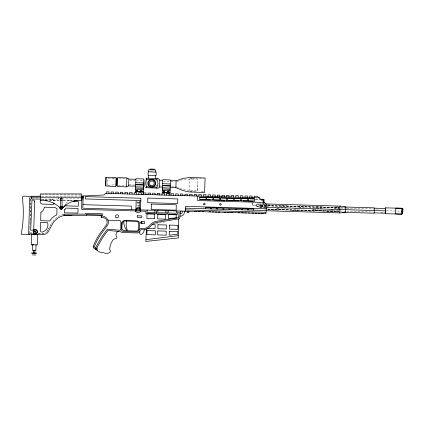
<?xml version="1.0" encoding="UTF-8"?>
<svg xmlns="http://www.w3.org/2000/svg" width="424" height="424" viewBox="0 0 424 424"><rect width="100%" height="100%" fill="white"/><g stroke="black" fill="none" stroke-linecap="round" stroke-linejoin="round"><path stroke-width="0.32" stroke-dasharray="2.12 1.59" d="M138.256 206.917L138.261 203.727M137.991 210.638L137.991 211.862M29.706 233.152L32.293 232.967M30.714 198.999L30.009 225.16M29.781 232.94L29.897 229.05M29.913 228.398L30.205 218.636M30.279 216.023L30.782 199.057M58.788 198.989L58.825 197.807M259.843 207.733L259.88 206.424M260.002 202.381L259.954 203.918L264.486 204.055M315.244 209.191L315.212 210.331L346.064 211.237M315.286 207.702L315.302 207.251M337.599 206.779L337.573 208.767L334.287 208.672M337.52 212.117L337.589 210.543M338.257 212.138L338.315 210.193M338.336 209.472L338.416 206.806L334.971 206.705M338.871 207.59L338.893 206.822L339.953 206.854M339.078 207.564L339.046 208.751L334.414 208.613M339.094 210.601L339.067 211.512L267.857 209.414L337.562 211.497M107.675 185.521L107.945 178.048M189.21 190.927L189.666 178.467M192.809 178.509L197.833 178.923L197.388 191.076L189.199 191.15L194.335 191.335M252.307 204.384L253.049 205.433L256.541 205.454M47.371 230.852L48.018 229.617M47.727 230.264L47.218 231.223M48.347 228.987L52.168 222.261M48.384 229.008L48.718 228.377M49.396 227.132L49.74 226.506M50.085 225.886L50.435 225.266M177.206 181.44L183.274 179.347L197.833 178.923M63.695 214.327L62.763 214.56A19.266 19.266 0 0 0 51.5 223.4M62.773 214.602L63.701 214.369M155.899 223.814L164.12 222.033M44.229 233.306L38.139 233.184M138.722 203.753L137.217 203.6M107.903 185.341L116.308 184.7M41.579 196.195L81.138 195.999M32.33 197.939L39.607 197.902M41.08 199.079L60.129 198.983M62.031 198.936L81.954 198.835M41.61 194.664L81.053 194.664M255.566 199.296L259.456 199.296M255.29 199.667L259.875 199.667M49.64 200.409L60.007 200.409M63.075 200.409L72.377 200.409M49.523 200.483L60.07 200.483M63.367 200.483L71.937 200.483M255.937 205.084L253.329 205.084A0.806 0.806 0 0 1 252.678 204.288L252.678 202.969M259.917 205.084L263.325 205.041L263.638 203.313M260.49 205.454L263.431 205.454A0.583 0.583 0 0 0 264.014 204.872L264.014 203.642M398.168 208.815L401.47 208.899M386.211 210.813L401.433 211.163M264.735 203.896L260.776 203.78L260.59 207.829L260.564 207.41L265.869 207.596M260.755 204.516L269.971 204.787M281.117 205.115L287.08 205.29M298.851 205.64L305.508 205.836M316.58 206.159L323.936 206.377M260.702 205.195L267.306 205.391M267.963 205.407L337.61 207.463M347.145 207.834L260.733 205.253L260.723 206.827L265.986 206.981M260.691 205.576L267.263 205.773M267.92 205.794L337.599 207.845M260.76 205.64L340.249 207.988M340.901 208.009L346.154 208.163M346.811 208.179L377.667 209.09M54.442 200.902L52.883 199.805L42.31 199.476A2.321 2.321 0 0 0 41.234 199.821M260.696 206.44L265.996 206.599M266.654 206.615L269.288 206.695M281.128 207.044L287.705 207.241M298.888 207.569L305.466 207.76M316.649 208.094L323.231 208.285M260.665 206.499L265.954 206.658M281.064 207.103L285.665 207.235M298.803 207.627L303.404 207.76M316.548 208.147L321.148 208.285M260.654 206.886L265.912 207.039M259.859 207.156L265.954 207.336M277.1 208.285L279.729 208.359M295.512 208.825L298.146 208.905M313.272 209.35L315.901 209.429M331.027 209.875L333.661 209.954M276.453 208.295L279.745 208.391M294.224 208.82L298.173 208.937M311.99 209.345L315.944 209.461M330.418 209.885L333.052 209.965M346.721 211.258L373.639 212.053M380.858 212.265L385.453 212.403M267.767 209.053L338.288 211.104M136.687 205.481L138.664 205.539M267.783 209.286L337.541 211.343M264.56 209.345L267.194 209.424M273.088 210.214L279.686 210.41M291.5 210.755L297.452 210.935M309.25 211.279L315.88 211.475M326.999 211.804L333.651 212M137.01 210.94L138.288 210.977L136.989 210.982M38.107 233.142L44.218 233.264A4.558 4.558 0 0 0 46.205 232.31M29.712 232.935L32.351 233.014M50.408 199.715L52.883 199.805M150.319 171.042L154.087 171.179M192.242 178.345L189.671 178.25L192.183 178.456M199.301 178.599L203.796 178.764M112.577 178.091L115.222 178.186M119.075 178.61L125.96 178.864M129.919 180.179L135.187 180.37M136.491 180.417L142.284 180.629M163.33 181.398L169.77 181.631M171.031 181.679L175.372 181.838M129.092 184.848L135.675 185.087M155.926 185.823L157.903 185.898M158.56 185.919L162.519 186.067M171.482 186.39L175.202 186.528M118.195 185.622L126.331 185.919M201.4 191.595L203.971 191.69M70.691 200.912L68.746 200.743A6.54 6.54 0 0 0 66.08 203.297M43.153 199.434L43.942 199.524M108.168 178.117L115.222 179.177M176.411 186.804L182.903 189.586L197.388 191.076L197.388 185.919M83.756 197.685L83.761 198.867M58.788 197.807L58.793 198.951M252.307 203.123L252.307 204.58M197.611 184.615L197.611 184.997M47.175 231.202A4.558 4.558 0 0 1 46.481 232.066M137.222 201.824A1.537 1.537 0 0 1 136.963 201.517M52.232 199.768A2.327 2.327 0 0 1 54.765 202.153M252.307 199.958A0.663 0.663 0 0 1 252.328 199.789M252.678 200.319A0.975 0.975 0 0 1 253.043 199.81"/><path stroke-width="0.64" d="M139.761 208.295L139.798 201.252M401.931 213.442L401.931 213.744L402.069 208.73M402.662 213.754L402.668 213.246M402.795 209.202L402.795 208.693L402.768 209.276M402.789 209.551L402.789 208.931M402.668 213.076L402.694 211.889M402.678 212.435L402.673 213.511L402.705 212.79M402.779 210.013L402.795 209.371M101.548 216.33L101.495 216.966M385.522 211.984L385.549 210.85M402.768 210.558L402.784 209.885M385.596 210.702L385.633 208.481L385.564 211.857M402.689 211.958L402.705 211.295M402.774 210.489L402.736 211.799M385.48 211.746L385.723 207.861L385.432 213.691M401.952 214.12L402.106 208.29L395.82 208.126L395.666 213.956L401.952 214.12L385.57 213.691M138.325 210.489L138.33 208.12M402.705 211.306L402.742 210.023M29.685 233.873L29.664 234.536L21.2 234.287A114.432 114.432 0 0 0 22.292 197.356L23.251 196.153L31.715 196.402L31.657 199.026L40.434 199.084M31.652 234.133L31.339 244.796L37.312 244.971L37.63 234.313M32.643 244.489L32.468 250.409L35.855 250.51L36.029 244.59M33.374 252.863L33.454 250.128M34.805 252.905L34.89 250.171M81.912 198.877L81.599 209.35L135.717 210.945M86.597 214.454L86.629 215.286L64.31 215.392A18.137 18.137 0 0 0 52.481 223.989L48.416 231.419A5.74 5.74 0 0 1 43.995 234.499L28.609 234.043L29.675 197.886L31.673 197.944L31.662 196.248L40.259 196.206M180.582 211.083L179.654 218.726L156.859 222.42A9.667 9.667 0 0 0 150.875 225.907L150.165 226.692A12.911 12.911 0 0 1 144.298 229.803A4.065 4.065 0 0 1 142.756 229.612A2.295 2.295 0 0 0 139.772 231.456A3.848 3.848 0 0 1 136.936 232.94L123.087 232.532A5.04 5.04 0 0 1 120.893 231.96A3.334 3.334 0 0 0 118.694 231.255L118.344 231.292A3.848 3.848 0 0 0 116.065 235.309A2.931 2.931 0 0 0 116.653 236.73A1.177 1.177 0 0 1 116.611 238.224A1.018 1.018 0 0 1 115.922 238.574A4.447 4.447 0 0 0 113.123 239.857A16.647 16.647 0 0 0 109.673 249.248A0.88 0.88 0 0 0 109.975 249.953A1.484 1.484 0 0 1 109.906 252.264A5.634 5.634 0 0 1 103.769 252.709A8.501 8.501 0 0 1 97.138 250.261A22.573 22.573 0 0 1 94.027 248.22A1.945 1.945 0 0 1 93.407 245.994A56.588 56.588 0 0 1 101.235 231.854L106.27 225.049A4.728 4.728 0 0 0 104.919 218.254A6.747 6.747 0 0 0 101.204 217.252L101.336 214.888M106.477 193.365L106.519 191.823L109.01 191.897L108.963 193.434M111.093 193.498L111.136 191.961L113.627 192.035L113.579 193.572M115.71 193.636L115.752 192.099L118.243 192.173L118.195 193.71M120.326 193.773L120.368 192.231L122.859 192.305L122.812 193.847M124.942 193.906L124.985 192.369L127.476 192.443L127.428 193.98M129.559 194.044L129.601 192.507L132.092 192.581L132.044 194.118M131.286 209.631L131.392 206.096L82.918 204.665M134.175 194.181L134.217 192.639L136.708 192.713L136.661 194.256M138.791 194.314L138.834 192.777L141.325 192.851L141.277 194.388M139.772 231.456L139.703 233.767L141.075 234.467A5.597 5.597 0 0 0 144.298 229.803M140.567 208.263L140.858 198.257L85.521 196.625L85.457 198.936L136.173 200.43L135.95 208.126L136.719 208.147M143.407 194.452L143.45 192.915L145.941 192.989L145.893 194.526M146.116 239.624L178.266 235.675L178.44 237.928L145.819 241.415L146.423 229.114L147.764 228.451L155.067 228.573L155.184 224.725L152.105 224.635M147.133 210.097L147.064 212.408L154.76 212.636L154.829 210.325M148.024 194.589L148.066 193.053L150.557 193.121L150.509 194.664M152.64 194.727L152.682 193.185L155.173 193.259L155.126 194.796M157.256 194.86L157.299 193.323L159.79 193.397L159.742 194.934M157.903 210.415L157.834 212.726L165.53 212.954L165.599 210.643M161.873 194.998L161.915 193.461L164.406 193.529L164.358 195.072M166.489 195.135L166.531 193.593L169.022 193.667L168.975 195.21M168.678 210.733L168.609 213.044L176.299 213.267L176.368 210.961M171.105 195.268L171.148 193.731L173.639 193.805L173.591 195.342M175.722 195.406L175.764 193.869L178.255 193.943L178.207 195.48M176.156 218.206L176.257 214.809L168.561 214.581L168.434 218.858L176.167 217.751M178.266 235.675L178.668 218.885M180.338 195.543L180.38 194.001L182.871 194.075L182.823 195.618M184.954 195.676L184.997 194.139L187.488 194.213L187.44 195.75M140.529 209.907L185.41 211.173L185.553 206.345L266.744 208.741M187.207 211.226L187.169 212.572L188.839 212.625L188.876 211.279M189.57 195.814L189.613 194.277L192.104 194.351L192.056 195.888M194.187 195.952L194.229 194.409L196.72 194.483L196.672 196.026M197.738 196.058L197.605 200.541L264.534 202.513M198.803 196.089L198.845 194.547L201.336 194.621L201.289 196.158M203.419 196.222L203.462 194.685L205.953 194.759L205.905 196.296M205.29 208.741L205.322 207.564L210.649 207.723L210.617 208.894M208.036 196.36L208.078 194.823L210.569 194.892L210.521 196.434M211.444 208.921L211.475 207.744L216.807 207.903L216.77 209.08M212.652 196.498L212.694 194.955L215.185 195.029L215.138 196.566M212.864 199.996L212.933 197.589L206.779 197.409L206.711 199.81L210.399 199.921M213.632 200.017L213.707 197.611L219.86 197.791L219.786 200.197L214.247 200.033M217.268 196.63L217.311 195.093L219.802 195.167L219.754 196.704M217.597 209.101L217.634 207.924L222.96 208.083L222.923 209.26M221.885 196.768L221.927 195.231L224.418 195.3L224.37 196.842M223.755 209.286L223.787 208.11L229.114 208.263L229.082 209.44M226.501 196.906L226.543 195.363L229.034 195.438L228.987 196.98M226.713 200.404L226.782 197.997L220.628 197.817L220.559 200.218L224.868 200.345M227.481 200.425L227.556 198.019L233.709 198.204L233.635 200.605L228.711 200.462M229.909 209.467L229.941 208.29L235.272 208.449L235.235 209.62M231.117 197.038L231.16 195.501L233.651 195.575L233.603 197.112M235.733 197.176L235.776 195.639L238.267 195.713L238.219 197.25M236.062 209.647L236.099 208.47L241.426 208.629L241.388 209.806M240.35 197.314L240.392 195.771L242.883 195.846L242.835 197.388M240.562 200.812L240.631 198.406L234.477 198.225L234.408 200.632L238.717 200.759M241.33 200.833L241.404 198.427L247.558 198.612L247.483 201.013L243.18 200.886M242.221 209.827L242.252 208.65L247.579 208.809L247.547 209.986M244.966 197.446L245.008 195.909L247.499 195.983L247.452 197.52M248.374 210.013L248.406 208.836L253.738 208.99L253.7 210.166M249.582 197.584L249.625 196.047L252.116 196.121L252.068 197.658M254.199 197.722L254.241 196.179L257.32 196.275L266.866 204.67L266.691 210.553L265.959 212.265L265.922 213.548L185.41 211.173M254.411 201.22L254.48 198.814L248.326 198.633L248.257 201.04L253.181 201.183M266.516 210.755L339.778 212.917L339.974 206.117L265.398 203.918M402.721 212.419L402.736 211.746M140.779 201.002L140.789 200.568L136.751 200.446M402.699 212.959L402.721 212.307M402.742 210.14L402.758 209.488M105.528 185.956L105.846 177.333M106.318 177.439L106.795 177.407M116.266 185.834L116.542 178.234M116.743 185.85L117.019 178.25M126.553 186.878L126.882 177.942L117.517 177.603L117.188 186.539L126.553 186.878L128.61 185.903L135.638 186.157M128.61 185.903L128.864 179.066L126.882 177.942M135.394 192.841L135.908 178.684L143.635 178.97L143.344 187.032M144.732 186.491L144.982 179.654M146.471 187.731L145.861 183.11L146.821 178.165M148.464 178.223L148.57 175.223M148.697 171.815L148.771 169.695L155.73 169.95L155.65 172.07M155.417 178.478L155.529 175.478M156.71 188.108L158.099 183.555L157.007 179.893L157.06 178.536M145.437 187.694L158.332 188.166L159.551 187.032L159.8 180.195L158.306 178.584L146.026 178.133M169.929 194.976L170.475 179.946L162.752 179.665L162.275 192.729L169.998 193.01M175.875 187.625L176.124 180.788L183.152 178.398L189.703 177.428L205.11 177.99L204.58 192.533L189.173 191.971L182.707 190.524L175.875 187.625L170.204 187.419M402.758 209.652L402.774 209.064M402.689 213.171L402.662 213.76M264.014 199.958L264.009 199.778A0.588 0.588 0 0 0 263.532 199.301L263.352 199.296M73.283 201.14L78.472 201.591L78.334 206.207L65.259 205.82L65.338 205.29M59.985 207.299L59.964 208.057A1.463 1.463 0 0 0 62.847 207.744L65.863 205.02M136.48 190.562C136.798 191.622 138.865 190.191 136.48 190.562A0.594 0.594 0 0 1 137.63 190.604M140.699 190.715C141.017 191.775 143.084 190.344 140.699 190.715A0.594 0.594 0 0 1 141.849 190.758M163.463 191.314L163.452 191.622A0.594 0.594 0 0 0 164.602 191.664L164.56 191.208A0.594 0.594 0 0 0 163.463 191.314L164.613 191.314M167.734 191.468L167.719 191.775A0.594 0.594 0 0 0 168.874 191.818L168.826 191.367A0.594 0.594 0 0 0 167.734 191.468L168.885 191.468M36.671 233.02L36.973 232.633A1.919 1.919 0 0 0 34.349 230.015L33.962 230.312M36.846 233.195L37.18 232.755M139.189 229.808L139.438 229.479A3.477 3.477 0 0 1 142.639 228.361L143.259 228.525A2.883 2.883 0 0 0 144.081 228.631L144.685 228.483A11.729 11.729 0 0 0 149.365 225.822L150.382 224.662A10.849 10.849 0 0 1 156.021 221.381L178.589 217.703L179.251 212.228L177.518 212.175L177.449 214.486L167.39 214.189L167.459 211.878L166.743 211.862L166.674 214.168L156.62 213.871L156.689 211.565L155.974 211.544L155.905 213.85L145.851 213.553L145.914 211.247L140.18 211.078M54.367 203.382L53.933 203.87A2.327 2.327 0 0 1 52.099 204.384L42.172 204.092A2.321 2.321 0 0 1 40.794 200.181M101.204 217.252L101.59 216.876M33.793 230.142L34.233 229.803M61.003 207.532L61.602 207.532L61.602 207.877L61.305 208.052L61.003 207.532L61.04 207.861M139.326 212.514L137.588 212.753L136.427 212.138M137.127 202.614L139.3 202.577M73.018 201.315L76.961 200.483M339.778 212.917L345.613 212.355L345.772 207.023L339.974 206.117M126.723 220.613L123.675 220.655A4.304 4.304 0 0 0 121.381 223.745L121.222 229.13A2.788 2.788 0 0 0 122.462 231.181L122.769 231.356A2.788 2.788 0 0 0 124.142 231.637L136.417 231.859A2.671 2.671 0 0 0 138.113 231.393L139.231 229.628L139.448 223.119A2.226 2.226 0 0 0 137.286 220.92L126.723 220.613A14.241 14.241 0 0 0 127.232 229.834L127.094 230.343L126.575 230.232A16.647 16.647 0 0 1 123.691 221.503M81.8 195.999L83.12 195.989L83.125 197.685L81.811 197.695M40.264 197.054L31.694 197.096L31.689 196.248M81.805 196.847L83.12 196.837M60.129 198.983L62.095 198.973M81.79 198.877L83.104 198.867M71.895 215.355L64.157 215.392L64.157 214.21L85.484 214.109L85.505 213.299L102.486 213.797L102.422 216.07A6.583 6.583 0 0 1 105.56 217.263L106.201 217.719A5.915 5.915 0 0 1 107.707 219.6L108.025 220.348A5.915 5.915 0 0 1 107.659 225.054L102.184 232.564A55.374 55.374 0 0 0 94.52 246.392L94.488 246.492A0.763 0.763 0 0 0 94.695 247.234L96.683 248.628L96.015 248.241L96.052 246.853L101.553 237.17L107.362 229.188L120.056 230.243A1.521 1.521 0 0 0 120.835 228.912L120.835 222.043A1.59 1.59 0 0 0 119.764 220.538L107.961 220.194M163.452 191.622L164.613 191.622M167.719 191.775L168.874 191.775M40.296 197.208L81.71 197.208M260.755 199.296L263.49 199.296M261.179 199.667L263.145 199.667A0.588 0.588 0 0 1 263.638 200.165L263.638 202.052M47.154 200.409L45.225 200.488A28.339 28.339 0 0 1 58.925 206.764L59.927 207.649M74.979 200.409L76.961 200.409M46.889 200.483L40.296 200.483L40.296 193.932L81.71 193.932L81.71 200.483L74.571 200.483M60.733 200.483L62.047 200.483M402.047 208.29L385.58 207.861M401.433 211.163L402.752 211.2M259.514 197.876L105.64 193.339L103.997 194.966L83.178 196.021L82.818 208.2L135.908 209.769M199.852 197.335L206.006 197.515M206.774 197.536L212.933 197.717M213.701 197.743L219.855 197.923M220.623 197.944L226.782 198.13M227.55 198.151L233.704 198.331M234.472 198.353L240.631 198.538M241.399 198.559L247.552 198.739M248.321 198.761L254.48 198.946M199.789 199.476L205.942 199.662M206.711 199.683L212.869 199.863M213.638 199.884L219.791 200.07M220.559 200.091L226.718 200.271M227.487 200.292L233.64 200.478M234.408 200.499L240.567 200.679M241.336 200.706L247.489 200.886M248.257 200.907L254.416 201.087M343.933 206.97L374.344 207.866L374.191 213.198L342.55 212.265M374.339 208.184L385.57 208.513L385.432 213.208L374.196 212.88M266.617 207.357L385.501 210.861M185.5 208.157L266.691 210.553M185.447 209.891L265.959 212.265M194.743 211.401L196.407 211.449M198.326 211.507L199.996 211.555M202.1 211.618L203.769 211.666M209.101 211.825L210.77 211.873M212.334 211.921L213.998 211.968M215.286 212.037L216.95 212.085M218.201 212.09L219.865 212.143M224.105 212.265L225.769 212.318M227.397 212.366L229.066 212.413M230.937 212.466L232.601 212.519M238.103 212.678L239.767 212.731M241.632 212.784L243.297 212.832M244.754 212.875L246.418 212.928M248.374 212.981L249.487 213.018M251.829 213.087L253.499 213.134M255.206 213.182L256.87 213.235M258.359 213.277L260.029 213.325M261.534 213.373L263.203 213.42M86.655 214.512L101.272 214.947M101.251 215.715L86.507 215.159M31.365 234.09L36.236 234.233M37.248 234.26L37.895 234.281M32.531 244.484L33.894 244.526M31.668 252.81L36.512 252.953M31.657 253.298L36.496 253.441M32.309 254.872L35.78 254.972M150.001 169.028L154.553 169.192M146.768 179.516L150.61 179.659M153.17 179.755L157.007 179.893M128.864 179.066L135.887 179.32M159.8 180.195L162.726 180.301M170.453 180.582L176.124 180.788M135.765 182.718L143.551 183.004L143.127 194.653L141.181 194.584M162.604 183.698L170.326 183.979M135.696 184.541L143.487 184.827M162.535 185.521L170.263 185.802M135.691 184.763L143.476 185.049M162.53 185.744L170.252 186.025M159.551 187.032L162.477 187.138M146.508 186.756L150.986 186.92M152.264 186.968L156.748 187.132M135.616 186.814L143.402 187.101M162.456 187.795L170.178 188.076M135.569 188.055L143.36 188.336M162.408 189.035L170.135 189.316M135.521 189.396L143.307 189.676M162.36 190.371L170.082 190.657M135.442 191.51L143.233 191.796M162.281 192.491L170.008 192.772M135.436 191.749L143.222 192.035M53.127 202.995L54.357 203.637M136.957 208.449C136.411 207.474 139.295 207.479 139.793 208.173M95.347 248.597L97.138 250.261L97.228 247.181L102.55 237.811L107.919 230.428L118.391 231.393M264.014 199.815L264.014 202.412M62.079 206.986L62.079 198.66A0.694 0.694 0 0 0 61.385 197.966A0.694 0.694 0 0 0 60.69 198.66L60.69 206.986M182.066 211.131A1.728 1.728 0 0 1 180.264 213.707M184.557 211.163A4.558 4.558 0 0 1 179.962 216.219M65.259 205.82A6.54 6.54 0 0 1 65.46 204.771M141.839 191.065A0.594 0.594 0 0 1 140.689 191.023M137.62 190.911A0.594 0.594 0 0 1 136.47 190.869M96.094 249.418A55.83 39.48 -59.9 0 1 95.411 248.824M93.481 246.927A55.83 39.48 -59.9 0 1 93.185 246.598M36.665 233.036A1.919 1.919 0 0 1 33.952 233.03A1.919 1.919 0 0 1 33.952 230.322M62.847 207.712A24.11 24.11 0 0 1 75.631 200.637M140.413 209.106A2.597 2.364 9.8 0 1 140.413 211.475M135.924 211.343A2.597 2.364 9.8 0 1 135.929 208.974M136.157 210.993A2.597 2.12 50.6 0 1 136.157 208.629M140.492 210.702A2.597 2.12 50.6 0 1 140.18 211.82M136.692 210.712A2.597 1.553 70.4 0 1 136.698 208.343M139.814 211.613A2.597 1.553 70.4 0 1 139.644 212.106M137.456 210.532A2.597 0.753 82.2 0 1 137.456 208.163M139.173 208.216A2.597 1.055 -78.4 0 1 139.173 210.585M139.867 208.438A2.597 1.786 -64.7 0 1 139.867 210.802M140.302 208.751A2.597 2.247 -39.1 0 1 140.302 211.115M136.035 211.698A2.597 2.247 -39.1 0 1 135.791 209.938M40.699 222.627L40.45 231.091A1.585 1.585 0 0 0 42.299 232.05A7.441 7.441 0 0 0 47.674 222.711L40.699 222.627M40.937 212.244L40.688 220.708L49.921 220.978A14.241 14.241 0 0 1 56.816 214.836L57.002 208.682L55.014 207.506L44.244 207.188A6.312 6.312 0 0 1 40.937 212.244M64.581 209.79L64.49 212.864L77.931 213.06L78.069 208.444L65.757 208.083L65.736 208.772L64.581 209.79M122.043 224.042L121.9 228.886L123.532 230.64L136.798 231.032L137.885 230.502L138.441 229.426L138.632 222.881L137.959 221.874L136.65 221.249L124.518 221.031L122.817 222.261L122.043 224.042M137.27 215.784L137.222 217.327L141.839 217.459L141.886 215.922L137.27 215.784M140.943 223.247L144.573 223.596L144.632 221.662L140.996 221.551L141.955 221.821L141.913 223.278L140.943 223.247M147.017 213.945L146.884 218.561L154.575 218.789L154.712 214.173L147.017 213.945M147.828 198.056L147.69 202.672L177.698 203.557L177.831 198.941L147.828 198.056M147.006 230.592L146.884 234.589L155.348 234.838L155.465 230.842L147.006 230.592M151.4 204.066L151.241 209.451L176.14 210.187L176.299 204.803L151.4 204.066M157.792 214.263L157.654 218.879L165.349 219.107L165.482 214.491L157.792 214.263M157.776 230.91L157.659 234.907L166.123 235.156L166.24 231.16L157.776 230.91M157.956 224.757L157.839 228.748L166.303 228.997L166.42 225.006L157.956 224.757M169.314 231.25L169.197 235.246L177.704 234.133L177.778 231.499L169.314 231.25M169.499 225.096L169.377 229.087L177.842 229.342L177.963 225.345L169.499 225.096M199.858 197.202L199.784 199.609L205.937 199.789L206.011 197.383L199.858 197.202M34.694 201.474L33.782 228.679A1.574 1.574 0 0 1 32.213 230.2L30.692 230.2L31.97 200.091L33.353 200.091A1.341 1.341 0 0 1 34.694 201.474M106.154 177.343L105.841 185.966L115.731 186.534L116.059 177.502L106.154 177.343M148.156 171.794L148.034 175.202L156.064 175.494L156.191 172.091L148.156 171.794M34.821 231.531C35.446 233.497 36.347 230.168 34.821 231.531M61.157 207.665L61.454 207.744L61.157 207.665M140.71 222.377C141.287 224.391 142.3 221.015 140.71 222.377M34.869 231.218L34.768 231.345A0.636 0.636 0 0 0 35.627 232.225L35.86 231.992A0.636 0.636 0 0 0 34.991 231.122L34.869 231.218M220.083 205.015A0.768 0.768 0 0 0 221.254 204.384A0.768 0.768 0 0 0 220.12 203.684A0.768 0.768 0 0 0 220.083 205.015M203.933 204.713A0.768 0.768 0 0 0 205.105 204.077A0.768 0.768 0 0 0 203.971 203.377A0.768 0.768 0 0 0 203.933 204.713M257.198 206.594A1.389 1.389 0 0 0 259.318 205.454A1.389 1.389 0 0 0 257.273 204.188A1.389 1.389 0 0 0 257.198 206.594M149.635 186.708A3.991 3.991 0 0 0 155.746 183.47A3.991 3.991 0 0 0 149.889 179.797A3.991 3.991 0 0 0 149.635 186.708M149.921 186.253A3.456 3.456 0 0 0 155.211 183.449A3.456 3.456 0 0 0 150.138 180.269A3.456 3.456 0 0 0 149.921 186.253M116.065 217.56A1.537 1.537 0 0 0 118.535 216.547A1.537 1.537 0 0 0 116.42 214.92A1.537 1.537 0 0 0 116.065 217.56M150.472 185.373A2.417 2.417 0 0 0 154.172 183.412A2.417 2.417 0 0 0 150.626 181.191A2.417 2.417 0 0 0 150.472 185.373M33.793 233.189A2.157 2.157 0 0 0 37.407 232.225A2.157 2.157 0 0 0 34.763 229.58A2.157 2.157 0 0 0 33.793 233.189M60.574 208.974A1.463 1.463 0 0 0 62.768 207.707A1.463 1.463 0 0 0 60.574 206.435A1.463 1.463 0 0 0 60.574 208.974M60.685 208.783A1.24 1.24 0 0 0 62.545 207.707A1.24 1.24 0 0 0 60.685 206.631A1.24 1.24 0 0 0 60.685 208.783"/></g></svg>
